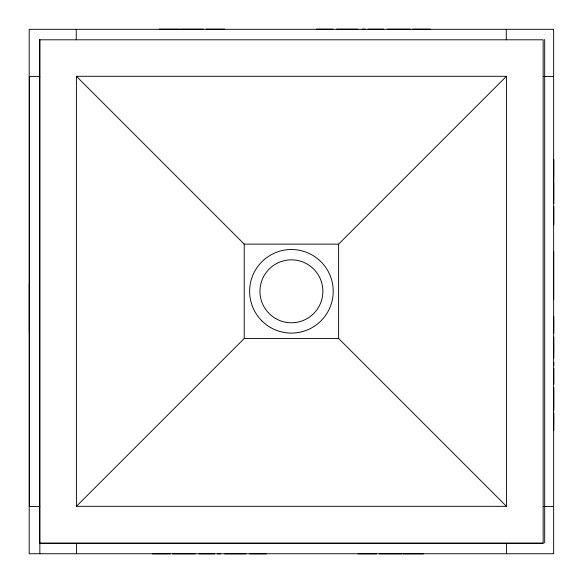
<?xml version="1.0" encoding="UTF-8"?>
<svg xmlns="http://www.w3.org/2000/svg" width="583" height="583" viewBox="0 0 583 583"><rect width="100%" height="100%" fill="white"/><g stroke="black" fill="none" stroke-linecap="round" stroke-linejoin="round"><path stroke-width="0.87" d="M76.402 506.321L244.219 338.504L338.621 338.504L506.438 506.321L506.438 76.293L76.402 76.293L76.402 506.321L506.438 506.321M76.402 76.293L244.219 244.117L338.621 244.117L506.438 76.293M159.261 29.15L179.491 29.15M180.745 29.15L203.358 29.15M206.098 29.15L224.674 29.15M316.503 29.15L332.9 29.15M336.799 29.15L357.918 29.15M362.05 29.15L365.191 29.15M368.07 29.15L383.701 29.15M387.535 29.15L410.14 29.15M412.655 29.15L430.239 29.15M39.535 39.797L543.152 39.797L543.152 543.254L39.688 543.254L39.688 39.797M39.848 76.504L29.361 76.504L29.361 506.547L39.848 506.547M543.152 76.504L553.639 76.504M543.152 506.547L553.639 506.547M39.724 543.203L543.181 543.203M152.476 553.85L170.061 553.85M172.575 553.85L195.181 553.85M199.014 553.85L214.646 553.85M217.525 553.85L220.666 553.85M224.798 553.85L245.917 553.85M249.816 553.85L266.212 553.85M358.042 553.85L376.618 553.85M379.365 553.85L401.971 553.85M403.225 553.85L423.455 553.85M553.799 159.523L553.799 179.753M553.799 181.007L553.799 203.613M553.799 206.36L553.799 224.936M553.704 251.564L553.704 299.407M553.799 316.766L553.799 333.163M553.799 337.061L553.799 358.181M553.799 362.313L553.799 365.454M553.799 368.325L553.799 383.964M553.799 387.797L553.799 410.403M553.799 412.917L553.799 430.502M544.69 39.476L544.69 506.226M544.69 506.561L544.69 542.933M506.474 543.203L506.474 553.69M506.284 29.31L506.284 39.797M338.621 244.117L338.621 338.504M244.219 244.117L244.219 338.504M76.431 543.203L76.431 553.69M76.242 29.31L76.242 39.797M39.848 39.797L39.848 553.748M29.296 283.644L29.296 331.487M553.639 29.31L29.201 29.31L29.201 553.748L553.639 553.748L553.639 29.31M261.869 320.861A41.794 41.794 0 0 0 331.793 302.125A41.794 41.794 0 0 0 280.605 250.938A41.794 41.794 0 0 0 261.869 320.861M275.686 318.558A31.467 31.467 0 0 0 322.887 291.311A31.467 31.467 0 0 0 275.686 264.055A31.467 31.467 0 0 0 275.686 318.558"/></g></svg>
